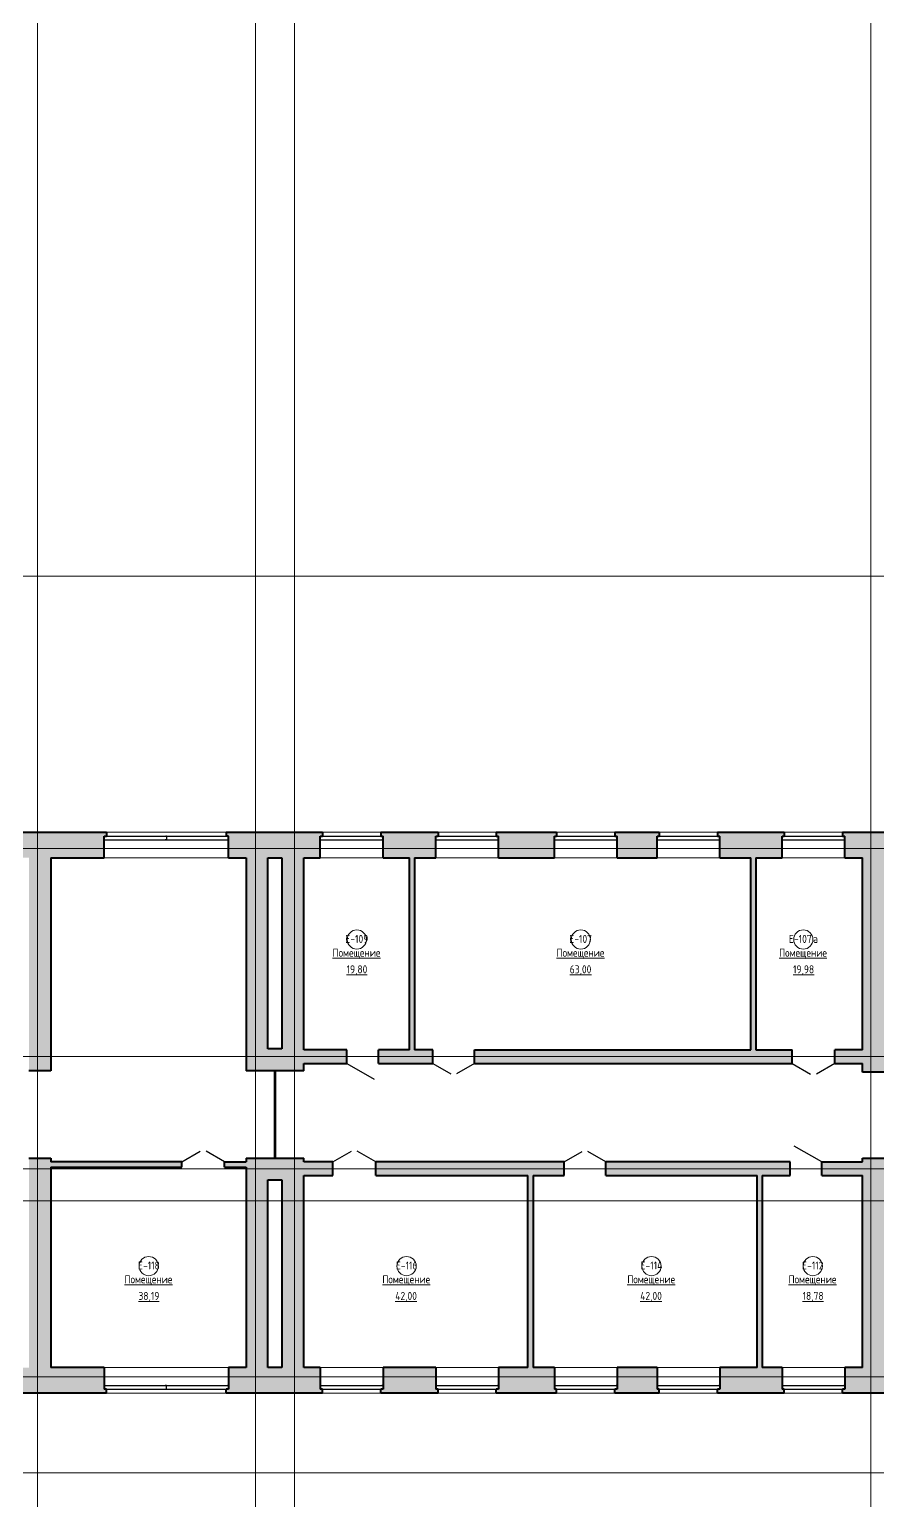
# Model space of a CAD drawing. Header units: millimetres. Extents: x -13853 to 411335, y -23261 to 161252.
# Drawn here: x 309983 to 336469, y 61740 to 107685 of the extents above; entities that cross this region are included whole.
import ezdxf

# ---------------------------------------------------------------- set-up
doc = ezdxf.new("R2010")
doc.units = ezdxf.units.MM
doc.linetypes.add('ADSK_Линия сетки', pattern=[21, 12, -3, 3, -3])
for name, color, linetype, lineweight in [('Двери', 7, 'Continuous', 18), ('Каркас_Импост', 7, 'Continuous', 30), ('Марки помещений', 7, 'Continuous', 18), ('Окна', 7, 'Continuous', 18), ('Оси', 7, 'Continuous', 9), ('Остекление', 7, 'Continuous', 30), ('Панель', 7, 'Continuous', 30), ('Стены', 7, 'Continuous', 18), ('Стены разрез', 7, 'Continuous', 40)]:
    doc.layers.add(name, color=color, linetype=linetype, lineweight=lineweight)
doc.styles.add('GOST Common_1', font='GOST Common.ttf', dxfattribs={"width": 0.9, "height": 250})

# ---------------------------------------------------------------- blocks, each defined once
blk = doc.blocks.new('AC_Дверь_Двупольная_ДеревяннаяВнутренняя_филенчатая - 1300х2250 _без верхней филенки_-1363697-001_Весь этаж')
at = {"layer": 'Панель'}
for p, q in [((-670, -80), (-90, -415)), ((670, -80), (90, -415))]:
    blk.add_line(p, q, dxfattribs=at)
blk = doc.blocks.new('ИРНИТУ_Дверь_Однопольная_ДеревяннаяВнутренняя_филенчатая - 950х3000_c верхней филенкой_-1363566-001_Весь этаж')
at = {"layer": 'Панель'}
blk.add_line((-495, -210), (362, -705), dxfattribs=at)
blk = doc.blocks.new('AC_Дверь_Двупольная_ДеревяннаяВнутренняя_филенчатая - 1300х3000 _с верхней филенкой_-1358584-001_Весь этаж')
at = {"layer": 'Панель'}
for p, q in [((-670, -210), (-90, -545)), ((670, -210), (90, -545))]:
    blk.add_line(p, q, dxfattribs=at)
blk = doc.blocks.new('AC_Дверь_Двупольная_ДеревяннаяВнутренняя_филенчатая_с_верхом - 1260х2080-580178-001_Весь этаж')
at = {"layer": 'Панель'}
for p, q in [((-650, -210), (-87, -535)), ((650, -210), (87, -535))]:
    blk.add_line(p, q, dxfattribs=at)
blk = doc.blocks.new('AC_Дверь_Двупольная_ДеревяннаяВнутренняя_филенчатая_с_верхом - 1260х2080-413008-001_Весь этаж')
at = {"layer": 'Панель'}
for p, q in [((-650, 210), (-87, 535)), ((650, 210), (87, 535))]:
    blk.add_line(p, q, dxfattribs=at)
blk = doc.blocks.new('ИРНИТУ-Окно-ГОСТ23166-99_4_2_Створки - 1920 x 2350-678668-001_Весь этаж')
at = {"layer": 'Каркас_Импост'}
for p, q in [((-1008.1, 280), (931.9, 280)), ((-1008.1, 280), (-1008.1, 160)), ((-1008.1, 280), (-993.1, 280)), ((-1008.1, 160), (931.9, 160)), ((-1008.1, 160), (-973.1, 160)), ((931.9, 280), (896.9, 280)), ((931.9, 160), (896.9, 160)), ((931.9, 280), (931.9, 160))]:
    blk.add_line(p, q, dxfattribs=at)
blk = doc.blocks.new('ИРНИТУ-Окно-ГОСТ23166-99_4_2_Створки - 1920 x 2350-678665-001_Весь этаж')
at = {"layer": 'Каркас_Импост'}
for p, q in [((-1008.1, 280), (931.9, 280)), ((-1008.1, 280), (-1008.1, 160)), ((-1008.1, 280), (-973.1, 280)), ((-1008.1, 160), (931.9, 160)), ((-1008.1, 160), (-973.1, 160)), ((931.9, 160), (896.9, 160)), ((931.9, 280), (916.9, 280)), ((931.9, 280), (931.9, 160))]:
    blk.add_line(p, q, dxfattribs=at)
blk = doc.blocks.new('ИРНИТУ-Окно-ГОСТ23166-99_4_2_Створки - 1920 x 2350-580180-001_Весь этаж')
at = {"layer": 'Каркас_Импост'}
for p, q in [((-1018.1, 280), (941.9, 280)), ((-1018.1, 280), (-1018.1, 160)), ((-1018.1, 280), (-983.1, 280)), ((-1018.1, 160), (941.9, 160)), ((-1018.1, 160), (-983.1, 160)), ((941.9, 280), (906.9, 280)), ((941.9, 160), (906.9, 160)), ((941.9, 280), (941.9, 160))]:
    blk.add_line(p, q, dxfattribs=at)
blk = doc.blocks.new('ИРНИТУ-Окно-ГОСТ23166-99_4_2_Створки - 1920 x 2350-678674-001_Весь этаж')
at = {"layer": 'Каркас_Импост'}
for p, q in [((-1008.1, -160), (931.9, -160)), ((-1008.1, -280), (-1008.1, -160)), ((-1008.1, -160), (-973.1, -160)), ((-1008.1, -280), (931.9, -280)), ((-1008.1, -280), (-993.1, -280)), ((931.9, -160), (896.9, -160)), ((931.9, -280), (896.9, -280)), ((931.9, -280), (931.9, -160))]:
    blk.add_line(p, q, dxfattribs=at)
blk = doc.blocks.new('ИРНИТУ-Окно-ГОСТ23166-99_4_2_Створки - 1920 x 2350-678676-001_Весь этаж')
at = {"layer": 'Каркас_Импост'}
for p, q in [((-1008.1, -160), (931.9, -160)), ((-1008.1, -280), (-1008.1, -160)), ((-1008.1, -160), (-973.1, -160)), ((-1008.1, -280), (931.9, -280)), ((-1008.1, -280), (-973.1, -280)), ((931.9, -160), (896.9, -160)), ((931.9, -280), (916.9, -280)), ((931.9, -280), (931.9, -160))]:
    blk.add_line(p, q, dxfattribs=at)
blk = doc.blocks.new('ИРНИТУ-Окно-ГОСТ23166-99_4_2_Створки - 1920 x 2350-678678-001_Весь этаж')
at = {"layer": 'Каркас_Импост'}
for p, q in [((-1018.1, -160), (941.9, -160)), ((-1018.1, -280), (-1018.1, -160)), ((-1018.1, -160), (-983.1, -160)), ((-1018.1, -280), (941.9, -280)), ((-1018.1, -280), (-983.1, -280)), ((941.9, -160), (906.9, -160)), ((941.9, -280), (906.9, -280)), ((941.9, -280), (941.9, -160))]:
    blk.add_line(p, q, dxfattribs=at)
blk = doc.blocks.new('Противодымная перегородка Тип2 - Противодымная перегородка Тип2-1281236-001_Весь этаж')
at = {"layer": 'Каркас_Импост'}
for p, q in [((-1264, 25), (-1364, 25)), ((-1364, 25), (-1364, -25)), ((-1264, 10), (-1264, 25)), ((-1154, 25), (-1254, 25)), ((-1254, 25), (-1254, 10)), ((-1154, 10), (-1154, 25)), ((-5, 25), (-105, 25)), ((-105, 25), (-105, 10)), ((-5, -25), (-5, 25)), ((105, 25), (5, 25)), ((5, 25), (5, -25)), ((105, 10), (105, 25)), ((1254, 25), (1154, 25)), ((1154, 25), (1154, 10)), ((1254, 10), (1254, 25)), ((1364, 25), (1264, 25)), ((1264, 25), (1264, 10)), ((1364, -25), (1364, 25)), ((-1364, -25), (-1264, -25)), ((-1264, -25), (-1264, -10)), ((-1254, -10), (-1254, -25)), ((-1254, -25), (-1154, -25)), ((-1154, -25), (-1154, -10)), ((-105, -10), (-105, -25)), ((-105, -25), (-5, -25)), ((5, -25), (105, -25)), ((105, -25), (105, -10)), ((1154, -10), (1154, -25)), ((1154, -25), (1254, -25)), ((1254, -25), (1254, -10)), ((1264, -10), (1264, -25)), ((1264, -25), (1364, -25))]:
    blk.add_line(p, q, dxfattribs=at)
at = {"layer": 'Каркас_Импост', "lineweight": 18}
for p, q in [((-1154, 25), (-105, 25)), ((105, 25), (1154, 25)), ((-105, -25), (-1154, -25)), ((1154, -25), (105, -25))]:
    blk.add_line(p, q, dxfattribs=at)
at = {"layer": 'Остекление', "lineweight": 18}
for p, q in [((-1264, 10), (-50, 10)), ((-1264, 10), (-1264, -10)), ((-50, -10), (-50, 10)), ((50, 10), (1264, 10)), ((50, 10), (50, -10)), ((1264, -10), (1264, 10)), ((-50, -10), (-1264, -10)), ((1264, -10), (50, -10))]:
    blk.add_line(p, q, dxfattribs=at)
blk = doc.blocks.new('ADSK_Марка_Помещение - Номер Имя Площадь Площадь проемов-115235-001_Весь этаж')
at = {"layer": 'Марки помещений'}
blk.add_circle((0, 0), 3, dxfattribs=at)

msp = doc.modelspace()

# ---------------------------------------------------------------- hatches: boundary and pattern name
at = {"layer": 'Стены'}
h = msp.add_hatch(color=256, dxfattribs=at)
h.paths.add_polyline_path([(273869, 81815), (275348, 81815), (275348, 82495), (275418, 82495), (275418, 82615), (272729, 82615), (272729, 81815), (273369, 81815)], flags=0)
h.paths.add_polyline_path([(284993, 81815), (286233, 81815), (286233, 82495), (286303, 82495), (286303, 82615), (284528, 82615), (284528, 82495), (284598, 82495), (284598, 81815), (284833, 81815)], flags=0)
h.paths.add_polyline_path([(282291, 81815), (282638, 81815), (282638, 82495), (282708, 82495), (282708, 82615), (280533, 82615), (280533, 82495), (280603, 82495), (280603, 81815), (282131, 81815)], flags=0)
h.paths.add_polyline_path([(289738, 81815), (289738, 82495), (289808, 82495), (289808, 82615), (288123, 82615), (288123, 82495), (288193, 82495), (288193, 81815), (289469, 81815)], flags=0)
h.paths.add_polyline_path([(278643, 81815), (278643, 82495), (278713, 82495), (278713, 82615), (277238, 82615), (277238, 82495), (277308, 82495), (277308, 81815)], flags=0)
h.paths.add_polyline_path([(292649, 81815), (293343, 81815), (293343, 82495), (293413, 82495), (293413, 82615), (291628, 82615), (291628, 82495), (291698, 82495), (291698, 81815), (291969, 81815)], flags=0)
h.paths.add_polyline_path([(295303, 81815), (297048, 81815), (297048, 82495), (297118, 82495), (297118, 82615), (295233, 82615), (295233, 82495), (295303, 82495)], flags=0)
h.paths.add_polyline_path([(306117, 81815), (307462, 81815), (307462, 82495), (307532, 82495), (307532, 82615), (306047, 82615), (306047, 82495), (306117, 82495)], flags=0)
h.paths.add_polyline_path([(299008, 81815), (300553, 81815), (300553, 82495), (300623, 82495), (300623, 82615), (298938, 82615), (298938, 82495), (299008, 82495)], flags=0)
h.paths.add_polyline_path([(312322, 81815), (312322, 82495), (312392, 82495), (312392, 82615), (309352, 82615), (309352, 82495), (309422, 82495), (309422, 81815), (310649, 81815)], flags=0)
h.paths.add_polyline_path([(303049, 81815), (304157, 81815), (304157, 82495), (304227, 82495), (304227, 82615), (302443, 82615), (302443, 82495), (302513, 82495), (302513, 81815)], flags=0)
h.paths.add_polyline_path([(316202, 81815), (319067, 81815), (319067, 82495), (319137, 82495), (319137, 82615), (316132, 82615), (316132, 82495), (316202, 82495)], flags=0)
h.paths.add_polyline_path([(322672, 81815), (322672, 82495), (322742, 82495), (322742, 82615), (320957, 82615), (320957, 82495), (321027, 82495), (321027, 81815), (322009, 81815)], flags=0)
h.paths.add_polyline_path([(326377, 81815), (326377, 82495), (326447, 82495), (326447, 82615), (324562, 82615), (324562, 82495), (324632, 82495), (324632, 81815)], flags=0)
h.paths.add_polyline_path([(329581, 81815), (329581, 82495), (329651, 82495), (329651, 82615), (328267, 82615), (328267, 82495), (328337, 82495), (328337, 81815)], flags=0)
h.paths.add_polyline_path([(331541, 81815), (333486, 81815), (333486, 82495), (333556, 82495), (333556, 82615), (331471, 82615), (331471, 82495), (331541, 82495)], flags=0)
h.paths.add_polyline_path([(335446, 81815), (337091, 81815), (337091, 82495), (337161, 82495), (337161, 82615), (335376, 82615), (335376, 82495), (335446, 82495)], flags=0)
h.paths.add_polyline_path([(339051, 81815), (340596, 81815), (340596, 82495), (340666, 82495), (340666, 82615), (338981, 82615), (338981, 82495), (339051, 82495)], flags=0)
h.paths.add_polyline_path([(347705, 81815), (347705, 82495), (347775, 82495), (347775, 82615), (345991, 82615), (345991, 82495), (346061, 82495), (346061, 81815), (346949, 81815)], flags=0)
h.paths.add_polyline_path([(351210, 81815), (351210, 82495), (351280, 82495), (351280, 82615), (349595, 82615), (349595, 82495), (349665, 82495), (349665, 81815)], flags=0)
h.paths.add_polyline_path([(354949, 81815), (354949, 82615), (353100, 82615), (353100, 82495), (353170, 82495), (353170, 81815), (354629, 81815)], flags=0)
h.paths.add_polyline_path([(342556, 81815), (344101, 81815), (344101, 82495), (344171, 82495), (344171, 82615), (342486, 82615), (342486, 82495), (342556, 82495)], flags=0)
for points in [[(309969, 75164), (310649, 75164), (310649, 81815), (309969, 81815), (309969, 75395)], [(316749, 75164), (317429, 75164), (317429, 81815), (316749, 81815), (316749, 79195)], [(318549, 75164), (318549, 81815), (317869, 81815), (317869, 75164)], [(322009, 75815), (322009, 81815), (321849, 81815), (321849, 75815)], [(332669, 75815), (332669, 81815), (332509, 81815), (332509, 75815)], [(335999, 75115), (336679, 75115), (336679, 81815), (335999, 81815), (335999, 75395)], [(317429, 75164), (317869, 75164), (317869, 75844), (317429, 75844)], [(309969, 65895), (310649, 65895), (310649, 72436), (309969, 72436), (309969, 66762)], [(316749, 65895), (317429, 65895), (317429, 72436), (316749, 72436), (316749, 66762)], [(317429, 71756), (317869, 71756), (317869, 72436), (317429, 72436)], [(317869, 65895), (318549, 65895), (318549, 72436), (317869, 72436), (317869, 66762)], [(336679, 65895), (336679, 72436), (335999, 72436), (335999, 65895)], [(325709, 65895), (325709, 71895), (325549, 71895), (325549, 65895)], [(332869, 65895), (332869, 71895), (332709, 71895), (332709, 65895)]]:
    msp.add_hatch(color=256, dxfattribs=at).paths.add_polyline_path(points, flags=0)
h = msp.add_hatch(color=256, dxfattribs=at)
h.paths.add_polyline_path([(318549, 75395), (319894, 75395), (319894, 75815), (318549, 75815)], flags=0)
h.paths.add_polyline_path([(320884, 75395), (322579, 75395), (322579, 75815), (320884, 75815)], flags=0)
h.paths.add_polyline_path([(333799, 75395), (333799, 75815), (323879, 75815), (323879, 75395)], flags=0)
h.paths.add_polyline_path([(335139, 75395), (335999, 75395), (335999, 75815), (335139, 75815)], flags=0)
h = msp.add_hatch(color=256, dxfattribs=at)
h.paths.add_polyline_path([(310649, 72155), (314739, 72155), (314739, 72315), (310649, 72315)], flags=0)
h.paths.add_polyline_path([(316079, 72155), (316749, 72155), (316749, 72315), (316079, 72315)], flags=0)
h = msp.add_hatch(color=256, dxfattribs=at)
h.paths.add_polyline_path([(320799, 71895), (326679, 71895), (326679, 72315), (320799, 72315)], flags=0)
h.paths.add_polyline_path([(319459, 71895), (319459, 72315), (318549, 72315), (318549, 71895)], flags=0)
h.paths.add_polyline_path([(332709, 71895), (333734, 71895), (333734, 72315), (327979, 72315), (327979, 71895)], flags=0)
h.paths.add_polyline_path([(334724, 71895), (335999, 71895), (335999, 72315), (334724, 72315)], flags=0)
h = msp.add_hatch(color=256, dxfattribs=at)
h.paths.add_polyline_path([(275744, 65095), (275744, 65215), (275674, 65215), (275674, 65895), (273639, 65895), (273639, 65095)], flags=0)
h.paths.add_polyline_path([(276810, 65095), (277144, 65095), (277144, 65215), (277074, 65215), (277074, 65895), (276714, 65895), (276714, 65215), (276644, 65215), (276644, 65095)], flags=0)
h.paths.add_polyline_path([(289808, 65095), (289808, 65215), (289738, 65215), (289738, 65895), (288193, 65895), (288193, 65215), (288123, 65215), (288123, 65095), (289469, 65095)], flags=0)
h.paths.add_polyline_path([(282844, 65095), (282844, 65215), (282774, 65215), (282774, 65895), (282414, 65895), (282414, 65215), (282344, 65215), (282344, 65095)], flags=0)
h.paths.add_polyline_path([(283744, 65095), (286303, 65095), (286303, 65215), (286233, 65215), (286233, 65895), (283814, 65895), (283814, 65215), (283744, 65215)], flags=0)
h.paths.add_polyline_path([(278044, 65095), (281444, 65095), (281444, 65215), (281374, 65215), (281374, 65895), (278114, 65895), (278114, 65215), (278044, 65215)], flags=0)
h.paths.add_polyline_path([(291628, 65095), (293413, 65095), (293413, 65215), (293343, 65215), (293343, 65895), (291698, 65895), (291698, 65215), (291628, 65215)], flags=0)
h.paths.add_polyline_path([(297118, 65095), (297118, 65215), (297048, 65215), (297048, 65895), (295303, 65895), (295303, 65215), (295233, 65215), (295233, 65095)], flags=0)
h.paths.add_polyline_path([(306047, 65095), (307532, 65095), (307532, 65215), (307462, 65215), (307462, 65895), (306117, 65895), (306117, 65215), (306047, 65215)], flags=0)
h.paths.add_polyline_path([(309352, 65095), (312392, 65095), (312392, 65215), (312322, 65215), (312322, 65895), (309422, 65895), (309422, 65215), (309352, 65215)], flags=0)
h.paths.add_polyline_path([(304227, 65095), (304227, 65215), (304157, 65215), (304157, 65895), (302513, 65895), (302513, 65215), (302443, 65215), (302443, 65095)], flags=0)
h.paths.add_polyline_path([(298938, 65095), (300623, 65095), (300623, 65215), (300553, 65215), (300553, 65895), (299008, 65895), (299008, 65215), (298938, 65215)], flags=0)
h.paths.add_polyline_path([(319137, 65095), (319137, 65215), (319067, 65215), (319067, 65895), (316202, 65895), (316202, 65215), (316132, 65215), (316132, 65095)], flags=0)
h.paths.add_polyline_path([(328267, 65095), (329651, 65095), (329651, 65215), (329581, 65215), (329581, 65895), (328337, 65895), (328337, 65215), (328267, 65215)], flags=0)
h.paths.add_polyline_path([(320957, 65095), (322742, 65095), (322742, 65215), (322672, 65215), (322672, 65895), (321027, 65895), (321027, 65215), (320957, 65215)], flags=0)
h.paths.add_polyline_path([(331664, 65095), (333556, 65095), (333556, 65215), (333486, 65215), (333486, 65895), (331541, 65895), (331541, 65215), (331471, 65215), (331471, 65095)], flags=0)
h.paths.add_polyline_path([(324562, 65095), (326447, 65095), (326447, 65215), (326377, 65215), (326377, 65895), (324632, 65895), (324632, 65215), (324562, 65215)], flags=0)
h.paths.add_polyline_path([(338981, 65095), (340666, 65095), (340666, 65215), (340596, 65215), (340596, 65895), (339051, 65895), (339051, 65215), (338981, 65215)], flags=0)
h.paths.add_polyline_path([(335376, 65095), (337161, 65095), (337161, 65215), (337091, 65215), (337091, 65895), (335446, 65895), (335446, 65215), (335376, 65215)], flags=0)
h.paths.add_polyline_path([(342486, 65095), (344171, 65095), (344171, 65215), (344101, 65215), (344101, 65895), (342556, 65895), (342556, 65215), (342486, 65215)], flags=0)
h.paths.add_polyline_path([(351280, 65095), (351280, 65215), (351210, 65215), (351210, 65895), (349665, 65895), (349665, 65215), (349595, 65215), (349595, 65095)], flags=0)
h.paths.add_polyline_path([(345991, 65095), (347775, 65095), (347775, 65215), (347705, 65215), (347705, 65895), (346061, 65895), (346061, 65215), (345991, 65215)], flags=0)
h.paths.add_polyline_path([(353100, 65095), (355749, 65095), (355749, 65895), (353170, 65895), (353170, 65215), (353100, 65215)], flags=0)

# ---------------------------------------------------------------- linework, layer by layer
at = {"layer": 'Оси', "linetype": 'ADSK_Линия сетки'}
for p, q in [((310239, 153732), (310239, -22443)), ((317039, 139245), (317039, -22443)), ((318259, 139245), (318259, -22443)), ((336259, 137955), (336259, -22443)), ((-13035, 90605), (410517, 90605)), ((-13035, 82105), (410517, 82105)), ((-13035, 75605), (410517, 75605)), ((-13035, 72105), (410517, 72105)), ((-13035, 71105), (410517, 71105)), ((-13035, 65605), (410517, 65605)), ((410517, 62605), (-13035, 62605))]:
    msp.add_line(p, q, dxfattribs=at)
at = {"layer": 'Стены'}
for p, q in [((312392, 82615), (316132, 82615)), ((319137, 82615), (320957, 82615)), ((322742, 82615), (324562, 82615)), ((326447, 82615), (328267, 82615)), ((329651, 82615), (331471, 82615)), ((333556, 82615), (335376, 82615)), ((316202, 81815), (312322, 81815)), ((321027, 81815), (319067, 81815)), ((324632, 81815), (322672, 81815)), ((328337, 81815), (326377, 81815)), ((331541, 81815), (329581, 81815)), ((335446, 81815), (333486, 81815)), ((312322, 65895), (316202, 65895)), ((319067, 65895), (321027, 65895)), ((322672, 65895), (324632, 65895)), ((326377, 65895), (328337, 65895)), ((329581, 65895), (331541, 65895)), ((333486, 65895), (335446, 65895)), ((316132, 65095), (312392, 65095)), ((320957, 65095), (319137, 65095)), ((324562, 65095), (322742, 65095)), ((328267, 65095), (326447, 65095)), ((331471, 65095), (329651, 65095)), ((335376, 65095), (333556, 65095))]:
    msp.add_line(p, q, dxfattribs=at)
at = {"layer": 'Стены разрез'}
for p, q in [((309352, 82615), (312392, 82615)), ((312322, 82495), (312392, 82495)), ((312322, 81815), (312322, 82495)), ((312392, 82615), (312392, 82495)), ((316132, 82615), (319137, 82615)), ((316132, 82615), (316132, 82495)), ((316202, 82495), (316132, 82495)), ((316202, 81815), (316202, 82495)), ((319067, 82495), (319137, 82495)), ((319067, 81815), (319067, 82495)), ((319137, 82615), (319137, 82495)), ((320957, 82615), (322742, 82615)), ((320957, 82615), (320957, 82495)), ((320957, 82495), (321027, 82495)), ((321027, 81815), (321027, 82495)), ((322672, 82495), (322742, 82495)), ((322672, 81815), (322672, 82495)), ((322742, 82615), (322742, 82495)), ((324562, 82615), (326447, 82615)), ((324562, 82615), (324562, 82495)), ((324562, 82495), (324632, 82495)), ((324632, 81815), (324632, 82495)), ((326377, 82495), (326447, 82495)), ((326377, 81815), (326377, 82495)), ((326447, 82615), (326447, 82495)), ((328267, 82615), (329651, 82615)), ((328267, 82615), (328267, 82495)), ((328267, 82495), (328337, 82495)), ((328337, 81815), (328337, 82495)), ((329581, 82495), (329651, 82495)), ((329581, 81815), (329581, 82495)), ((329651, 82615), (329651, 82495)), ((331471, 82615), (333556, 82615)), ((331471, 82615), (331471, 82495)), ((331471, 82495), (331541, 82495)), ((331541, 81815), (331541, 82495)), ((333486, 82495), (333556, 82495)), ((333486, 81815), (333486, 82495)), ((333556, 82615), (333556, 82495)), ((335376, 82615), (337161, 82615)), ((335376, 82615), (335376, 82495)), ((335376, 82495), (335446, 82495)), ((335446, 81815), (335446, 82495)), ((310649, 81815), (312322, 81815)), ((310649, 81815), (310649, 75164)), ((316202, 81815), (316749, 81815)), ((316749, 81815), (316749, 75164)), ((317429, 81815), (317869, 81815)), ((317429, 75844), (317429, 81815)), ((317869, 81815), (317869, 75844)), ((318549, 81815), (319067, 81815)), ((318549, 75815), (318549, 81815)), ((321027, 81815), (321849, 81815)), ((321849, 75815), (321849, 81815)), ((322009, 81815), (322672, 81815)), ((322009, 81815), (322009, 75815)), ((324632, 81815), (326377, 81815)), ((328337, 81815), (329581, 81815)), ((331541, 81815), (332509, 81815)), ((332509, 75815), (332509, 81815)), ((332669, 81815), (333486, 81815)), ((332669, 81815), (332669, 75815)), ((335446, 81815), (335999, 81815)), ((335999, 75815), (335999, 81815)), ((317869, 75844), (317429, 75844)), ((319894, 75815), (318549, 75815)), ((319894, 75395), (319894, 75815)), ((321849, 75815), (320884, 75815)), ((320884, 75395), (320884, 75815)), ((322579, 75815), (322009, 75815)), ((322579, 75395), (322579, 75815)), ((323879, 75815), (332509, 75815)), ((323879, 75395), (323879, 75815)), ((332669, 75815), (333799, 75815)), ((333799, 75395), (333799, 75815)), ((335999, 75815), (335139, 75815)), ((335139, 75395), (335139, 75815)), ((318549, 75164), (318549, 75395)), ((318549, 75395), (319894, 75395)), ((320884, 75395), (322579, 75395)), ((323879, 75395), (333799, 75395)), ((335139, 75395), (335999, 75395)), ((335999, 75115), (335999, 75395)), ((310649, 75164), (309969, 75164)), ((318549, 75164), (316749, 75164)), ((336679, 75115), (335999, 75115)), ((309969, 72436), (310649, 72436)), ((310649, 72436), (310649, 72315)), ((314739, 72315), (310649, 72315)), ((310649, 72155), (310649, 65895)), ((310649, 72155), (314739, 72155)), ((314739, 72155), (314739, 72315)), ((316079, 72315), (316749, 72315)), ((316079, 72155), (316079, 72315)), ((316079, 72155), (316749, 72155)), ((316749, 72436), (318549, 72436)), ((316749, 72436), (316749, 72315)), ((316749, 72155), (316749, 65895)), ((318549, 72315), (318549, 72436)), ((319459, 72315), (318549, 72315)), ((319459, 71895), (319459, 72315)), ((326679, 72315), (320799, 72315)), ((320799, 71895), (320799, 72315)), ((326679, 71895), (326679, 72315)), ((333734, 72315), (327979, 72315)), ((327979, 71895), (327979, 72315)), ((333734, 71895), (333734, 72315)), ((334724, 72315), (335999, 72315)), ((334724, 71895), (334724, 72315)), ((335999, 72315), (335999, 72436)), ((335999, 72436), (336679, 72436)), ((317429, 65895), (317429, 71756)), ((317429, 71756), (317869, 71756)), ((317869, 71756), (317869, 65895)), ((318549, 65895), (318549, 71895)), ((318549, 71895), (319459, 71895)), ((320799, 71895), (325549, 71895)), ((325549, 65895), (325549, 71895)), ((325709, 71895), (326679, 71895)), ((325709, 71895), (325709, 65895)), ((327979, 71895), (332709, 71895)), ((332709, 65895), (332709, 71895)), ((332869, 71895), (333734, 71895)), ((332869, 71895), (332869, 65895)), ((334724, 71895), (335999, 71895)), ((335999, 65895), (335999, 71895)), ((312322, 65895), (310649, 65895)), ((312322, 65895), (312322, 65215)), ((316749, 65895), (316202, 65895)), ((316202, 65895), (316202, 65215)), ((317869, 65895), (317429, 65895)), ((319067, 65895), (318549, 65895)), ((319067, 65895), (319067, 65215)), ((322672, 65895), (321027, 65895)), ((321027, 65895), (321027, 65215)), ((322672, 65895), (322672, 65215)), ((325549, 65895), (324632, 65895)), ((324632, 65895), (324632, 65215)), ((326377, 65895), (325709, 65895)), ((326377, 65895), (326377, 65215)), ((329581, 65895), (328337, 65895)), ((328337, 65895), (328337, 65215)), ((329581, 65895), (329581, 65215)), ((332709, 65895), (331541, 65895)), ((331541, 65895), (331541, 65215)), ((333486, 65895), (332869, 65895)), ((333486, 65895), (333486, 65215)), ((335999, 65895), (335446, 65895)), ((335446, 65895), (335446, 65215)), ((312392, 65095), (309352, 65095)), ((312392, 65215), (312322, 65215)), ((312392, 65095), (312392, 65215)), ((316202, 65215), (316132, 65215)), ((316132, 65095), (316132, 65215)), ((319137, 65095), (316132, 65095)), ((319137, 65215), (319067, 65215)), ((319137, 65095), (319137, 65215)), ((321027, 65215), (320957, 65215)), ((320957, 65095), (320957, 65215)), ((322742, 65095), (320957, 65095)), ((322742, 65215), (322672, 65215)), ((322742, 65095), (322742, 65215)), ((324632, 65215), (324562, 65215)), ((324562, 65095), (324562, 65215)), ((326447, 65095), (324562, 65095)), ((326447, 65215), (326377, 65215)), ((326447, 65095), (326447, 65215)), ((328337, 65215), (328267, 65215)), ((328267, 65095), (328267, 65215)), ((329651, 65095), (328267, 65095)), ((329651, 65215), (329581, 65215)), ((329651, 65095), (329651, 65215)), ((331541, 65215), (331471, 65215)), ((331471, 65095), (331471, 65215)), ((333556, 65095), (331471, 65095)), ((333556, 65215), (333486, 65215)), ((333556, 65095), (333556, 65215)), ((335446, 65215), (335376, 65215)), ((335376, 65095), (335376, 65215)), ((337161, 65095), (335376, 65095))]:
    msp.add_line(p, q, dxfattribs=at)

# ---------------------------------------------------------------- block references
at = {"layer": 'Двери'}
for name, p in [('ИРНИТУ_Дверь_Однопольная_ДеревяннаяВнутренняя_филенчатая - 950х3000_c верхней филенкой_-1363566-001_Весь этаж', (320389, 75605)), ('AC_Дверь_Двупольная_ДеревяннаяВнутренняя_филенчатая - 1300х3000 _с верхней филенкой_-1358584-001_Весь этаж', (334469, 75605))]:
    msp.add_blockref(name, p, dxfattribs=at)
for name, p, rotation in [('AC_Дверь_Двупольная_ДеревяннаяВнутренняя_филенчатая_с_верхом - 1260х2080-413008-001_Весь этаж', (323229, 75605), 180), ('Противодымная перегородка Тип2 - Противодымная перегородка Тип2-1281236-001_Весь этаж', (317649, 73800), 270), ('AC_Дверь_Двупольная_ДеревяннаяВнутренняя_филенчатая - 1300х2250 _без верхней филенки_-1363697-001_Весь этаж', (315409, 72235), 180), ('AC_Дверь_Двупольная_ДеревяннаяВнутренняя_филенчатая - 1300х3000 _с верхней филенкой_-1358584-001_Весь этаж', (320129, 72105), 180), ('AC_Дверь_Двупольная_ДеревяннаяВнутренняя_филенчатая_с_верхом - 1260х2080-580178-001_Весь этаж', (327329, 72105), 180), ('ИРНИТУ_Дверь_Однопольная_ДеревяннаяВнутренняя_филенчатая - 950х3000_c верхней филенкой_-1363566-001_Весь этаж', (334229, 72105), 180)]:
    msp.add_blockref(name, p, dxfattribs=dict(at, rotation=rotation))
at = {"layer": 'Марки помещений', "xscale": 99.99999999999993, "yscale": 99.99999999999993, "zscale": 99.99999999999993}
for p in [(320207, 79263), (327201, 79263), (334149, 79263), (313708, 69063), (321761, 69063), (329410, 69063), (334446, 69063)]:
    msp.add_blockref('ADSK_Марка_Помещение - Номер Имя Площадь Площадь проемов-115235-001_Весь этаж', p, dxfattribs=at)
at = {"layer": 'Окна'}
for name, p in [('ИРНИТУ-Окно-ГОСТ23166-99_4_2_Створки - 1920 x 2350-678665-001_Весь этаж', (313330, 82215)), ('ИРНИТУ-Окно-ГОСТ23166-99_4_2_Створки - 1920 x 2350-678668-001_Весь этаж', (315270, 82215)), ('ИРНИТУ-Окно-ГОСТ23166-99_4_2_Створки - 1920 x 2350-580180-001_Весь этаж', (320085, 82215)), ('ИРНИТУ-Окно-ГОСТ23166-99_4_2_Створки - 1920 x 2350-580180-001_Весь этаж', (323690, 82215)), ('ИРНИТУ-Окно-ГОСТ23166-99_4_2_Створки - 1920 x 2350-580180-001_Весь этаж', (327395, 82215)), ('ИРНИТУ-Окно-ГОСТ23166-99_4_2_Створки - 1920 x 2350-580180-001_Весь этаж', (330600, 82215)), ('ИРНИТУ-Окно-ГОСТ23166-99_4_2_Створки - 1920 x 2350-580180-001_Весь этаж', (334504, 82215)), ('ИРНИТУ-Окно-ГОСТ23166-99_4_2_Створки - 1920 x 2350-678676-001_Весь этаж', (313330, 65495)), ('ИРНИТУ-Окно-ГОСТ23166-99_4_2_Створки - 1920 x 2350-678674-001_Весь этаж', (315270, 65495)), ('ИРНИТУ-Окно-ГОСТ23166-99_4_2_Створки - 1920 x 2350-678678-001_Весь этаж', (320085, 65495)), ('ИРНИТУ-Окно-ГОСТ23166-99_4_2_Створки - 1920 x 2350-678678-001_Весь этаж', (323690, 65495)), ('ИРНИТУ-Окно-ГОСТ23166-99_4_2_Створки - 1920 x 2350-678678-001_Весь этаж', (327395, 65495)), ('ИРНИТУ-Окно-ГОСТ23166-99_4_2_Створки - 1920 x 2350-678678-001_Весь этаж', (330600, 65495)), ('ИРНИТУ-Окно-ГОСТ23166-99_4_2_Створки - 1920 x 2350-678678-001_Весь этаж', (334504, 65495))]:
    msp.add_blockref(name, p, dxfattribs=at)

# ---------------------------------------------------------------- texts
at = {"layer": 'Марки помещений', "lineweight": 9, "char_height": 250, "attachment_point": 1, "style": 'GOST Common_1'}
for s, insert, width in [('\\fGOST Common|b0|i0|c204|p34|;\\W.9;Е', (319845, 79406), 194.81), ('-109', (320006, 79406), 721.52), ('\\fGOST Common|b0|i0|c204|p34|;\\W.9;Е', (326839, 79406), 194.81), ('-107', (327000, 79406), 721.52), ('\\fGOST Common|b0|i0|c204|p34|;\\W.9;Е', (333698, 79406), 194.81), ('-107', (333859, 79406), 721.52), ('\\fGOST Common|b0|i0|c204|p34|;\\W.9;а', (334455, 79406), 216.46), ('\\LПомещение', (319449, 78975), 1875.95), ('\\LПомещение', (326443, 78975), 1875.95), ('\\LПомещение', (333392, 78975), 1875.95), ('\\L19,80', (319887, 78456), 815.32), ('\\L63,00', (326857, 78456), 873.04), ('\\L19,98', (333829, 78456), 815.32), ('\\fGOST Common|b0|i0|c204|p34|;\\W.9;Е', (313370, 69207), 194.81), ('-118', (313531, 69207), 663.8), ('\\fGOST Common|b0|i0|c204|p34|;\\W.9;Е', (321424, 69207), 194.81), ('-116', (321584, 69207), 663.8), ('\\fGOST Common|b0|i0|c204|p34|;\\W.9;Е', (329064, 69207), 194.81), ('-114', (329225, 69207), 685.44), ('\\fGOST Common|b0|i0|c204|p34|;\\W.9;Е', (334109, 69207), 194.81), ('-112', (334270, 69207), 663.8), ('\\LПомещение', (312951, 68776), 1875.95), ('\\LПомещение', (321004, 68776), 1875.95), ('\\LПомещение', (328653, 68776), 1875.95), ('\\LПомещение', (333689, 68776), 1875.95), ('\\L38,19', (313388, 68257), 815.32), ('\\L42,00', (321409, 68257), 894.68), ('\\L42,00', (329058, 68257), 894.68), ('\\L18,78', (334127, 68257), 815.32)]:
    msp.add_mtext(s, dxfattribs=dict(at, insert=insert, width=width))

doc.saveas('drawing.dxf')
